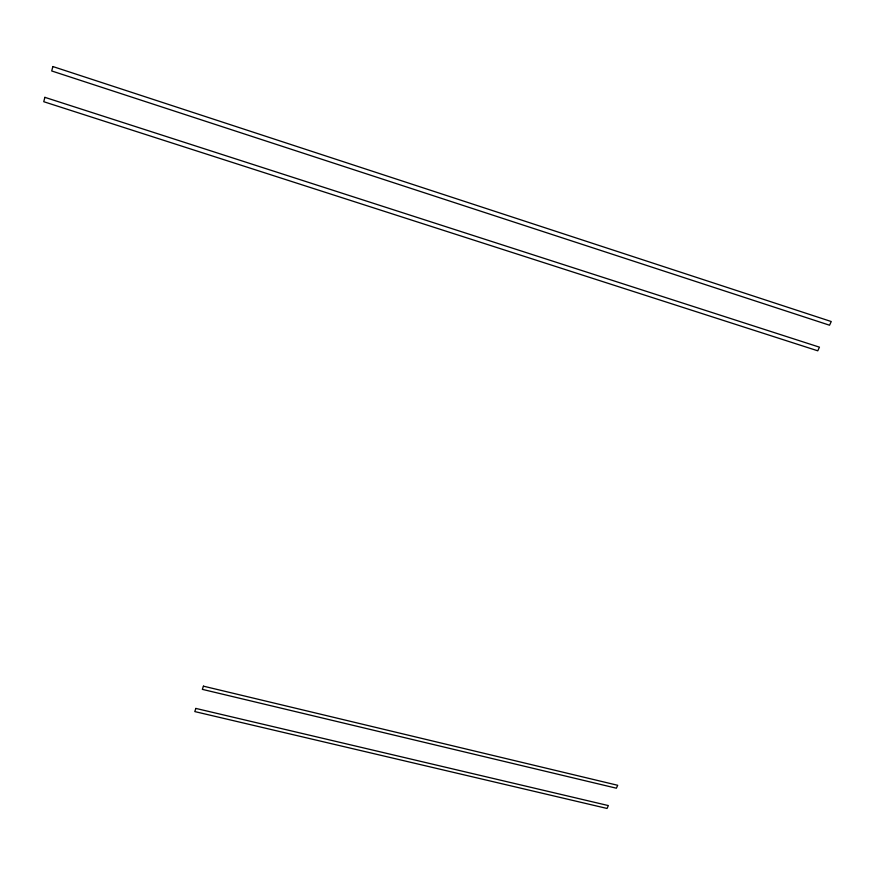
<?xml version="1.0" encoding="UTF-8"?>
<svg xmlns="http://www.w3.org/2000/svg" width="875" height="875" viewBox="0 0 875 875"><rect width="100%" height="100%" fill="white"/><g stroke="black" fill="none" stroke-linecap="round" stroke-linejoin="round"><path stroke-width="1.31" d="M44.877 97.344L43.75 101.708L817.775 350.809L819.448 347.167L44.877 97.344M52.861 66.544L51.712 70.962L829.555 325.216L831.25 321.53L52.861 66.544M195.858 708.422L194.786 711.583L607.042 808.456L608.366 805.58L195.858 708.422M203.427 686.164L202.344 689.358L616.372 788.2L617.706 785.291L203.427 686.164"/></g></svg>
